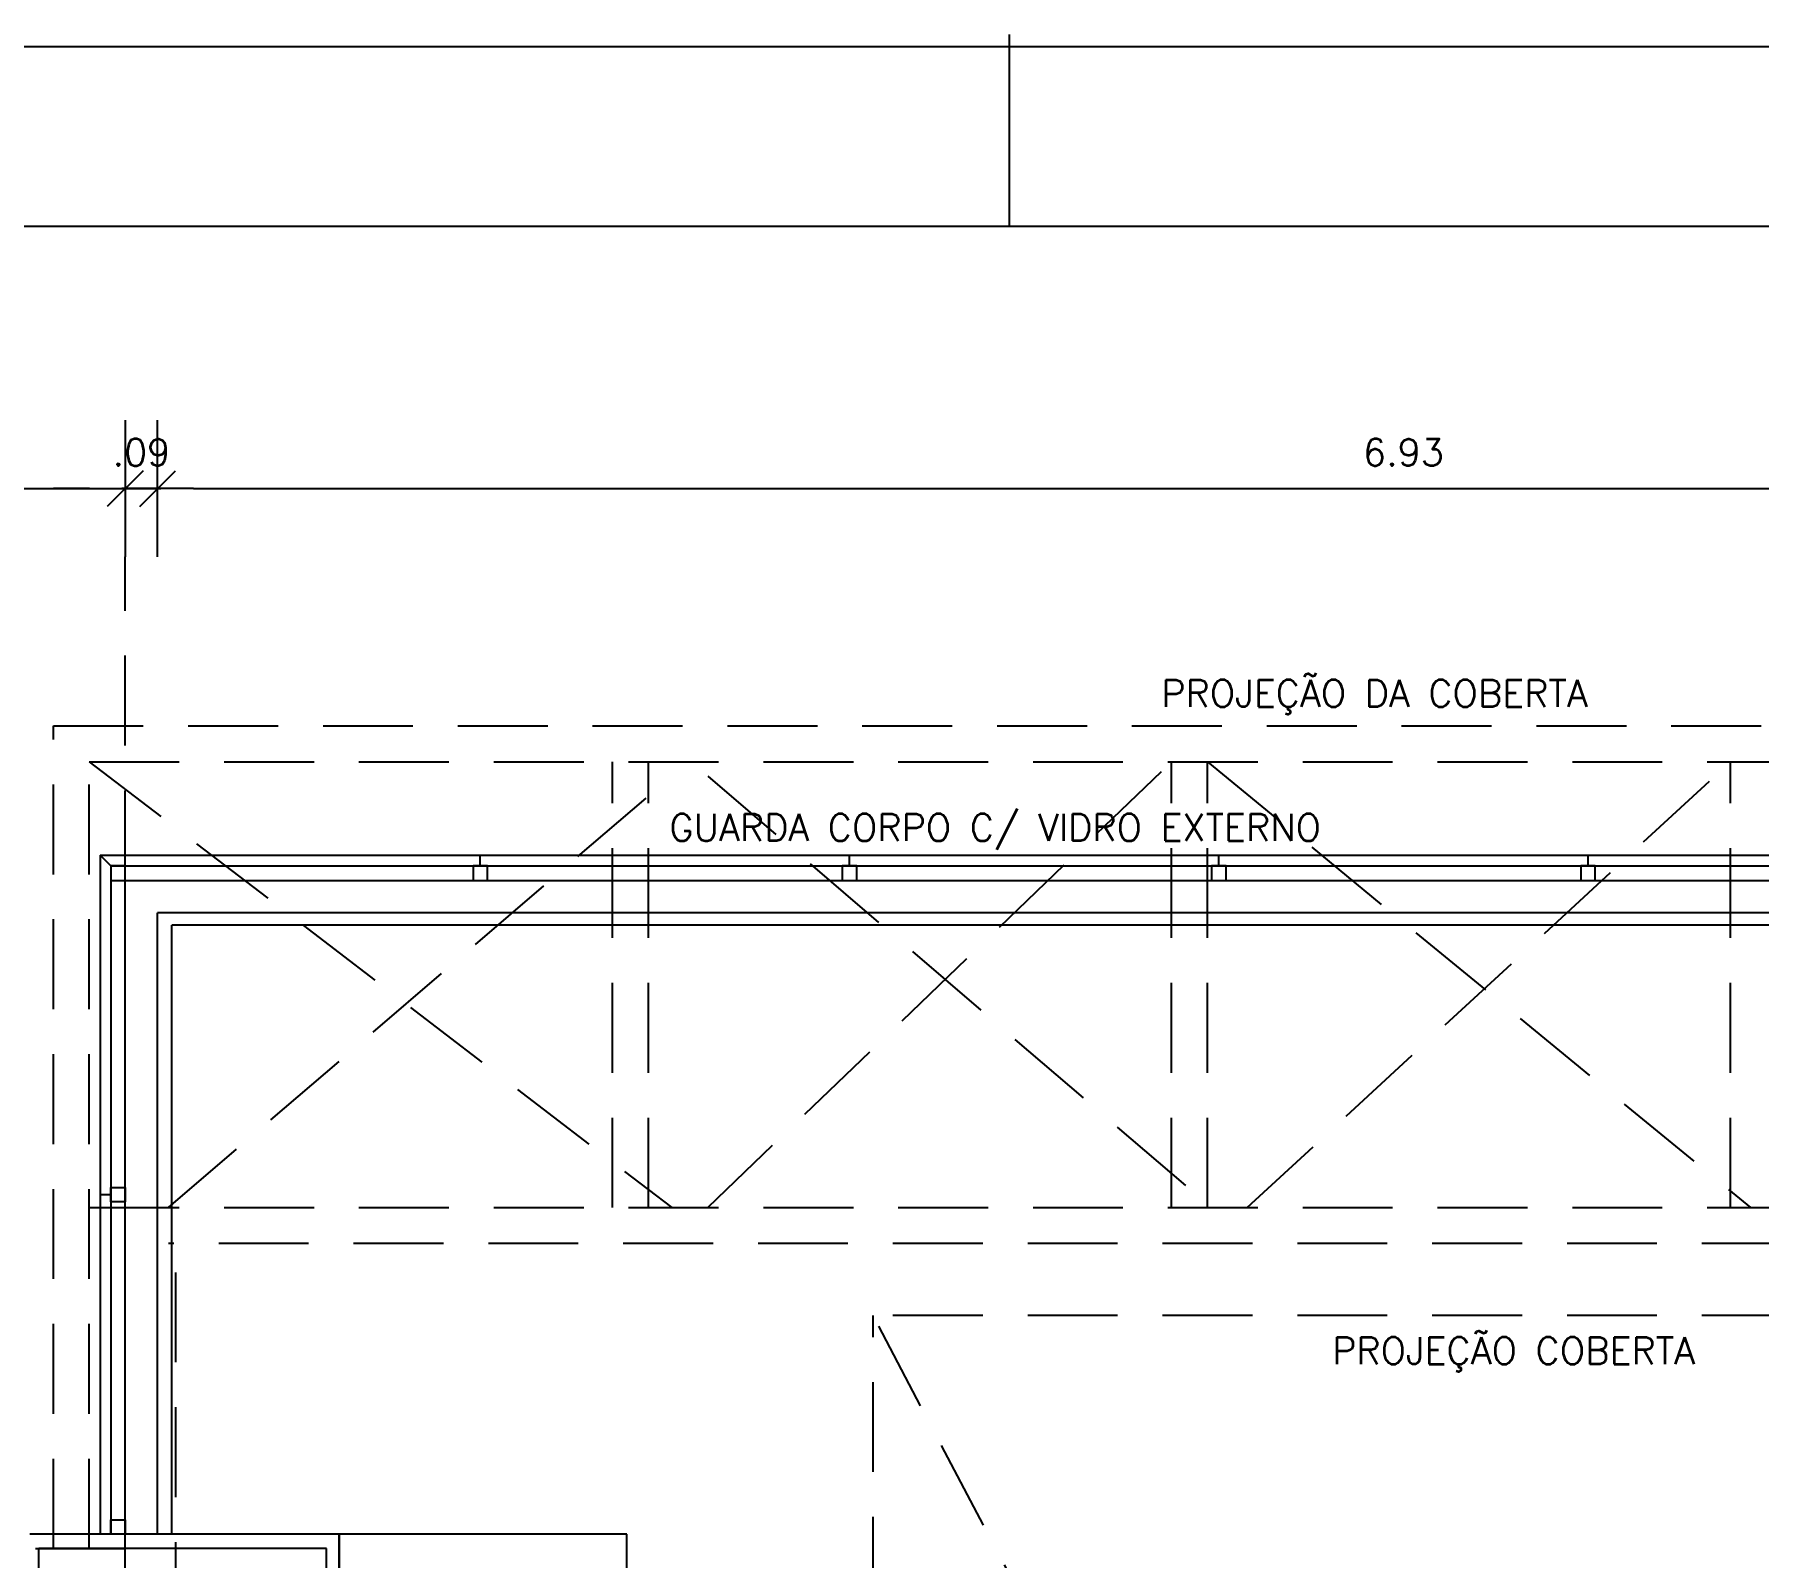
# Model space of a CAD drawing. Header units: millimetres. Extents: x 1658.6 to 1706.6, y -26.2 to 3.6.
# Drawn here: x 1694.092 to 1698.887, y -0.651 to 3.584 of the extents above; entities that cross this region are included whole.
import ezdxf

# ---------------------------------------------------------------- set-up
doc = ezdxf.new("R2010")
doc.units = ezdxf.units.MM
doc.linetypes.add('DASHED2', pattern=[0.375, 0.25, -0.125])
doc.linetypes.add('HIDDEN', pattern=[0.375, 0.25, -0.125])
for name, color, linetype in [('CERCADURA', 5, 'Continuous'), ('COTA', 11, 'Continuous'), ('EM VISTA', 2, 'Continuous'), ('ESQUADRIA', 2, 'Continuous'), ('HACHURIA', 11, 'Continuous'), ('MOBILIA 1', 4, 'Continuous'), ('PAREDE', 7, 'Continuous'), ('PILAR', 21, 'Continuous'), ('PROJECAO', 1, 'DASHED2'), ('RP_MOBILIARIO', 21, 'Continuous'), ('TEXTO 2', 2, 'Continuous'), ('WC', 4, 'Continuous')]:
    doc.layers.add(name, color=color, linetype=linetype)
doc.styles.add('ROMANS', font='romans.shx')
doc.dimstyles.new('Copy of TICK50', dxfattribs={"dimtxt": 0.075, "dimasz": 0.0995, "dimexe": 0.18, "dimexo": 0.0625, "dimgap": 0.063, "dimtad": 1, "dimrnd": 0.005, "dimzin": 4, "dimdsep": 46, "dimtxsty": 'ROMANS', "dimblk1": 'TICK', "dimblk2": 'TICK', "dimsah": 1, "dimcen": 0.09, "dimse1": 1, "dimse2": 1, "dimclrd": 256, "dimclrt": 2, "dimaunit": 1, "dimadec": 4, "dimazin": 0, "dimtfac": 1, "dimtix": 1, "dimtmove": 2, "dimatfit": 3, "dimldrblk": 'TICK', "dimfxl": 0.18, "dimtfillclr": 256, "dimtolj": 1, "dimtzin": 0, "dimlwd": -1, "dimarcsym": 0})

# ---------------------------------------------------------------- blocks, each defined once
blk = doc.blocks.new('TICK')
at = {"layer": 'COTA'}
for p, q in [((0, 1.908), (0, -1.908)), ((-1, 0), (1, 0))]:
    blk.add_line(p, q, dxfattribs=at)
at = {"layer": 'COTA', "color": 2}
blk.add_line((0.5, 0.5), (-0.5, -0.5), dxfattribs=at)
blk = doc.blocks.new('*D105')
at = {"layer": 'COTA'}
blk.add_line((1693.2439, 2.321), (1694.2447, 2.321), dxfattribs=at)
at = {"layer": 'Defpoints', "color": 0}
for p in [(1693.1444, 2.321), (1694.3442, 2.321), (1694.3442, 2.321)]:
    blk.add_point(p, dxfattribs=at)
at = {"layer": 'COTA', "xscale": 0.0995, "yscale": 0.0995, "zscale": 0.0995, "rotation": 180}
blk.add_blockref('TICK', (1693.1444, 2.321), dxfattribs=at)
at = {"layer": 'COTA', "xscale": 0.0995, "yscale": 0.0995, "zscale": 0.0995}
blk.add_blockref('TICK', (1694.3442, 2.321), dxfattribs=at)
at = {"layer": 'COTA', "color": 2, "insert": (1693.7443, 2.4215), "char_height": 0.075, "attachment_point": 5, "style": 'ROMANS'}
blk.add_mtext('\\A1;1.20', dxfattribs=at)
blk = doc.blocks.new('*D55')
at = {"layer": 'COTA'}
blk.add_line((1694.5339, 2.321), (1701.2649, 2.321), dxfattribs=at)
at = {"layer": 'Defpoints', "color": 0}
for p in [(1701.3644, 2.321), (1694.4344, 1.1415), (1701.3644, 1.1415)]:
    blk.add_point(p, dxfattribs=at)
at = {"layer": 'COTA', "xscale": 0.0995, "yscale": 0.0995, "zscale": 0.0995, "rotation": 180}
blk.add_blockref('TICK', (1694.4344, 2.321), dxfattribs=at)
at = {"layer": 'COTA', "xscale": 0.0995, "yscale": 0.0995, "zscale": 0.0995}
blk.add_blockref('TICK', (1701.3644, 2.321), dxfattribs=at)
at = {"layer": 'COTA', "color": 2, "insert": (1697.8994, 2.4215), "char_height": 0.075, "attachment_point": 5, "style": 'ROMANS'}
blk.add_mtext('\\A1;6.93', dxfattribs=at)
blk = doc.blocks.new('*D54')
at = {"layer": 'COTA'}
for p, q in [((1694.2447, 2.321), (1694.1452, 2.321)), ((1694.3442, 2.321), (1694.4344, 2.321)), ((1694.5339, 2.321), (1694.6334, 2.321))]:
    blk.add_line(p, q, dxfattribs=at)
at = {"layer": 'Defpoints', "color": 0}
for p in [(1694.4344, 2.321), (1694.3442, 1.2381), (1694.4344, 1.1415)]:
    blk.add_point(p, dxfattribs=at)
at = {"layer": 'COTA', "xscale": 0.0995, "yscale": 0.0995, "zscale": 0.0995}
blk.add_blockref('TICK', (1694.3442, 2.321), dxfattribs=at)
at = {"layer": 'COTA', "xscale": 0.0995, "yscale": 0.0995, "zscale": 0.0995, "rotation": 180}
blk.add_blockref('TICK', (1694.4344, 2.321), dxfattribs=at)
at = {"layer": 'COTA', "color": 2, "insert": (1694.3893, 2.4215), "char_height": 0.075, "attachment_point": 5, "style": 'ROMANS'}
blk.add_mtext('\\A1;.09', dxfattribs=at)
blk = doc.blocks.new('FORNO PIZZA')
at = {"layer": 'RP_MOBILIARIO', "color": 2}
for p, q in [((0, 0.8), (-0.8, 0.8)), ((0, 0), (0, 0.8)), ((0, 0), (-0.8, 0))]:
    blk.add_line(p, q, dxfattribs=at)
at = {"layer": 'RP_MOBILIARIO', "color": 4}
for p, q in [((-0.1764, 0.6), (0, 0.6)), ((-0.1764, 0.2), (0, 0.2))]:
    blk.add_line(p, q, dxfattribs=at)
blk.add_arc((-0.4, 0.4), 0.3, 41.8103, 318.1897, dxfattribs=at)
at = {"layer": 'WC', "color": 11}
blk.add_line((-0.8, 0.8), (-0.8, 0), dxfattribs=at)
blk = doc.blocks.new('ESTRUTURA(20-03-2019)')
at = {"layer": 'PROJECAO', "color": 11}
for p, q in [((-5.76, 8.8733), (-5.76, 13.94)), ((-5.62, 13.94), (-5.62, 8.6733)), ((-5.76, 13.1716), (-6.96, 13.1716))]:
    blk.add_line(p, q, dxfattribs=at)

msp = doc.modelspace()

# ---------------------------------------------------------------- linework, layer by layer
at = {"layer": 'CERCADURA', "color": 11}
for p, q in [((1706.5537, 3.5499), (1658.5537, 3.5499)), ((1696.8037, 3.0499), (1696.8037, 3.5838))]:
    msp.add_line(p, q, dxfattribs=at)
at = {"layer": 'CERCADURA', "color": 5}
msp.add_line((1706.0537, 3.0499), (1659.8037, 3.0499), dxfattribs=at)
at = {"layer": 'COTA', "linetype": 'HIDDEN'}
msp.add_line((1694.3444, 1.2315), (1694.3442, 2.1312), dxfattribs=at)
at = {"layer": 'EM VISTA', "color": 1}
for p, q in [((1694.3444, -0.5868), (1694.3444, 1.2315)), ((1694.3444, 1.2315), (1701.4544, 1.2315)), ((1694.4344, -0.5868), (1694.4344, 1.1415)), ((1699.4444, 1.1415), (1694.4344, 1.1415))]:
    msp.add_line(p, q, dxfattribs=at)
at = {"layer": 'ESQUADRIA'}
for p, q in [((1694.3044, 1.2715), (1694.2744, 1.3015)), ((1694.2744, 1.3015), (1694.2744, -0.5868)), ((1694.2744, 1.3015), (1701.5244, 1.3015)), ((1694.2744, 1.3015), (1701.5244, 1.3015)), ((1695.3316, 1.2715), (1695.3316, 1.3015)), ((1695.3316, 1.2715), (1695.3316, 1.3015)), ((1696.3587, 1.2715), (1696.3587, 1.3015)), ((1696.3587, 1.2715), (1696.3587, 1.3015)), ((1697.3859, 1.2715), (1697.3859, 1.3015)), ((1697.3859, 1.2715), (1697.3859, 1.3015)), ((1698.413, 1.2715), (1698.413, 1.3015)), ((1698.413, 1.2715), (1698.413, 1.3015)), ((1694.3044, 1.2715), (1694.3044, -0.5868)), ((1694.3044, 1.2715), (1701.4944, 1.2715)), ((1694.3044, 1.2715), (1701.4944, 1.2715)), ((1694.3044, 0.3574), (1694.2744, 0.3574))]:
    msp.add_line(p, q, dxfattribs=at)
at = {"layer": 'ESQUADRIA', "color": 3}
for points in [[(1694.3044, 1.2315), (1694.3444, 1.2315), (1694.3444, 1.2715), (1694.3044, 1.2715)], [(1694.3044, 1.2315), (1694.3444, 1.2315), (1694.3444, 1.2715), (1694.3044, 1.2715)], [(1695.3116, 1.2315), (1695.3516, 1.2315), (1695.3516, 1.2715), (1695.3116, 1.2715)], [(1695.3116, 1.2315), (1695.3516, 1.2315), (1695.3516, 1.2715), (1695.3116, 1.2715)], [(1696.3387, 1.2315), (1696.3787, 1.2315), (1696.3787, 1.2715), (1696.3387, 1.2715)], [(1696.3387, 1.2315), (1696.3787, 1.2315), (1696.3787, 1.2715), (1696.3387, 1.2715)], [(1697.3659, 1.2315), (1697.4059, 1.2315), (1697.4059, 1.2715), (1697.3659, 1.2715)], [(1697.3659, 1.2315), (1697.4059, 1.2315), (1697.4059, 1.2715), (1697.3659, 1.2715)], [(1698.393, 1.2315), (1698.433, 1.2315), (1698.433, 1.2715), (1698.393, 1.2715)], [(1698.393, 1.2315), (1698.433, 1.2315), (1698.433, 1.2715), (1698.393, 1.2715)], [(1694.3444, 0.3374), (1694.3044, 0.3374), (1694.3044, 0.3774), (1694.3444, 0.3774)], [(1694.3444, -0.5868), (1694.3044, -0.5868), (1694.3044, -0.5468), (1694.3444, -0.5468)]]:
    msp.add_lwpolyline(points, close=True, dxfattribs=at)
at = {"layer": 'HACHURIA'}
for p, q in [((1694.9394, -0.5868), (1694.0794, -0.5868)), ((1694.9394, -1.5668), (1694.9394, -0.5868))]:
    msp.add_line(p, q, dxfattribs=at)
at = {"layer": 'PAREDE'}
for p, q in [((1694.1044, -0.7468), (1694.1044, -0.6268)), ((1694.9044, -0.6268), (1694.1044, -0.6268)), ((1694.9044, -1.5418), (1694.9044, -0.6268))]:
    msp.add_line(p, q, dxfattribs=at)
at = {"layer": 'PILAR'}
for p in [(1694.4744, -0.5868), (1699.4794, 1.1065)]:
    msp.add_line(p, (1694.4744, 1.1065), dxfattribs=at)
at = {"layer": 'PROJECAO'}
for p, q in [((1694.1444, -0.6268), (1694.1444, 1.6615)), ((1694.1444, 1.6615), (1701.8044, 1.6615)), ((1694.2444, 1.5615), (1695.8644, 0.3215)), ((1694.2444, -0.6268), (1694.2444, 1.5615)), ((1694.2444, 1.5615), (1701.7044, 1.5615)), ((1695.6994, 0.3215), (1695.6994, 1.5615)), ((1695.7994, 0.3215), (1695.7994, 1.5615)), ((1695.9644, 0.3215), (1697.2544, 1.5615)), ((1697.2544, 0.3215), (1697.2544, 1.5615)), ((1697.3544, 0.3215), (1697.3544, 1.5615)), ((1697.3544, 1.5615), (1698.8644, 0.3215)), ((1697.4644, 0.3215), (1698.8094, 1.5615)), ((1698.8094, 0.3215), (1698.8094, 1.5615)), ((1694.4644, 0.3215), (1695.8644, 1.5215)), ((1695.9644, 1.5215), (1697.3644, 0.3215)), ((1694.2444, 0.3215), (1700.4644, 0.3215)), ((1699.3544, 0.2215), (1694.4644, 0.2215)), ((1696.4244, -7.5385), (1696.4244, 0.0215)), ((1699.3544, 0.0215), (1696.4244, 0.0215))]:
    msp.add_line(p, q, dxfattribs=at)
at = {"layer": 'PROJECAO', "color": 11}
msp.add_line((1700.2244, -7.1985), (1696.4244, 0.0215), dxfattribs=at)

# ---------------------------------------------------------------- block references
at = {"layer": 'MOBILIA 1'}
msp.add_blockref('FORNO PIZZA', (1695.7394, -1.3868), dxfattribs=at)
at = {"layer": 'PAREDE'}
msp.add_blockref('ESTRUTURA(20-03-2019)', (1700.1044, -13.7985), dxfattribs=at)

# ---------------------------------------------------------------- texts
at = {"layer": 'TEXTO 2', "style": 'ROMANS'}
for s, p in [('PROJEÇÃO DA COBERTA', (1697.2258, 1.714)), ('GUARDA CORPO C/ VIDRO EXTERNO', (1695.8575, 1.3411)), ('PROJEÇÃO COBERTA', (1697.7009, -0.1137))]:
    msp.add_text(s, height=0.075, dxfattribs=at).set_placement(p)

# ---------------------------------------------------------------- dimensions: what is measured, and where the dimension line sits
at = {"layer": 'COTA'}
for base, p1, p2, picture, middle in [((1694.3442, 2.321), (1693.1444, 2.321), (1694.3442, 2.321), '*D105', (1693.7443, 2.4215)), ((1694.4344, 2.321), (1694.3442, 1.2381), (1694.4344, 1.1415), '*D54', (1694.3893, 2.4215)), ((1701.3644, 2.321), (1694.4344, 1.1415), (1701.3644, 1.1415), '*D55', (1697.8994, 2.4215))]:
    dim = msp.add_linear_dim(base=base, p1=p1, p2=p2, dimstyle='Copy of TICK50', dxfattribs=at)
    dim.commit()
    dim.dimension.update_dxf_attribs({"geometry": picture, "text_midpoint": middle})

doc.saveas('drawing.dxf')
